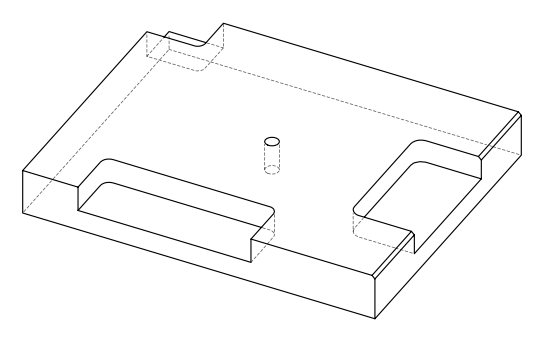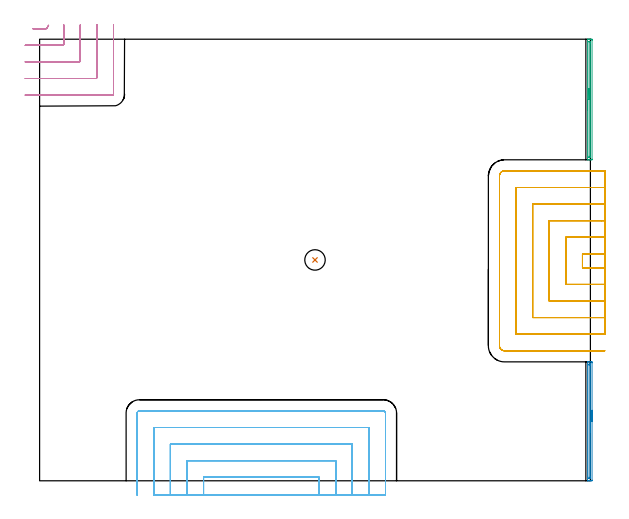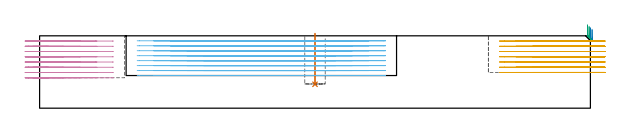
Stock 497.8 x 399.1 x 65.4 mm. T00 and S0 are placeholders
(PLAN: 6 operations, 2 tool changes, 83.4 min)
(1 INDEXABLE_INSERT_DRILL_BLIND_HOLE_FROM_SOLID | STEP1POCKET | NXT0302_008 | 0.18 min | 11689 mm3)
(2 AREA_MILL | FG_CHAMFER_SURFACE | UGT0205_001 | 1.88 min | 929 mm3)
(3 AREA_MILL_1 | FG_CHAMFER_SURFACE_1 | UGT0205_001 | 1.91 min | 1072 mm3)
(4 MILL_CORNER_NOTCH_RECTANGULAR | CORNER_NOTCH_RECTANGULAR | UGT0201_094 | Follow Part, ap 5, ae 75% | 7.49 min | 175063 mm3)
(5 MILL_SLOT | SLOT_PARTIAL_RECTANGULAR | UGT0201_094 | Follow Part, ap 5, ae 75% | 29.82 min | 554181 mm3)
(6 MILL_SLOT_1 | SLOT_PARTIAL_RECTANGULAR_1 | UGT0201_094 | Follow Part, ap 5, ae 75% | 42.16 min | 640158 mm3)
(TOOL NXT0302_008 | Index. Insert Drill 18.5mm [880-D1850L25-05] | D18.5 PA176 FL93 Z2)
(TOOL UGT0205_001 | Chamfer Mill 20 x 3 x 45 deg. | D20 FL50 Z2)
(TOOL UGT0201_094 | End mill 20 mm | D20 FL38 Z4)
(OP 1 INDEXABLE_INSERT_DRILL_BLIND_HOLE_FROM_SOLID)
G17 G21 G94 G90
T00 M6
G54
G17 G0 G90 X248.9 Y199.6 S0 M3
G43 Z75.4 H1
G94 G81 G98 Z21.6 F250. R67.4
G80
M5
M2
(OP 2 AREA_MILL)
G17 G21 G94 G90
T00 M6
G54
G17 G0 G90 X499.3 Y63.75 S1061 M3
G43 Z75.4 H0
Z71.3
G94 G1 Y63.712 Z70.428 F250.
Y63.598 Z69.564
Y63.409 Z68.712
Y63.147 Z67.88
Y62.813 Z67.074
Y62.41 Z66.3
Y61.942 Z65.564
Y61.41 Z64.872
Y60.821 Z64.229
Y60.178 Z63.64
Y59.486 Z63.108
Y58.75 Z62.64
Y57.976 Z62.237
Y57.17 Z61.903
Y56.338 Z61.641
Y55.486 Z61.452
Y54.622 Z61.338
Y53.75 Z61.3
Y0.614
X499.298 Y0.301
X499.293 Y0.01 Z61.303
X498.992 Y0. Z61.603
X498.72 Z61.875
X498.121 Z62.473
X497.576 Z63.02
X497.25 Z63.346
X496.705 Z63.891
X496.379 Z64.216
X495.43 Z65.169
X495.315 Z65.277
X495.299 Y0.001 Z65.293
X495.203 Y0.01 Z65.388
X495.2 Y0.167 Z65.4
Y107.333
X495.202 Y107.49 Z65.388
X495.314 Y107.498 Z65.278
X495.43 Y107.5 Z65.169
X495.726 Z64.873
X496.379 Z64.216
X497.576 Z63.02
X498.121 Z62.473
X498.72 Z61.875
X498.992 Y107.497 Z61.603
X499.293 Y107.49 Z61.303
X499.298 Y107.199 Z61.3
X499.3 Y106.886
Y106.571
Y53.75
X497.886 Z62.714
Y3.293
X497.885 Y2.642 Z62.715
X497.883 Y2.4 Z62.717
X497.879 Y2.075 Z62.721
X497.868 Y2.01 Z62.732
X497.77 Y2.005 Z62.83
X497.639 Y2.001 Z62.961
X497.25 Z63.35
X496.767 Y2.002 Z63.833
X496.649 Y2.007 Z63.951
X496.627 Y2.009 Z63.973
X496.621 Y2.05 Z63.979
X496.618 Y2.155 Z63.982
X496.615 Y2.4 Z63.985
X496.614 Y3.051 Z63.986
Y3.293
Y104.207
X496.615 Y104.858 Z63.985
X496.617 Y105.1 Z63.983
X496.621 Y105.425 Z63.979
X496.632 Y105.49 Z63.968
X496.73 Y105.495 Z63.87
X496.861 Y105.499 Z63.739
X497.25 Z63.35
X497.733 Y105.498 Z62.867
X497.851 Y105.493 Z62.749
X497.874 Y105.491 Z62.726
X497.879 Y105.45 Z62.721
X497.883 Y105.345 Z62.717
X497.885 Y105.1 Z62.715
X497.886 Y104.448 Z62.714
Y104.207
Y53.75
Y52.878 Z62.752
Y52.014 Z62.866
Y51.162 Z63.055
Y50.33 Z63.317
Y49.524 Z63.651
Y48.75 Z64.054
Y48.014 Z64.523
Y47.322 Z65.054
Y46.679 Z65.643
Y46.09 Z66.286
Y45.558 Z66.978
Y45.09 Z67.714
Y44.687 Z68.488
Y44.353 Z69.294
Y44.091 Z70.126
Y43.902 Z70.978
Y43.788 Z71.843
Y43.75 Z72.714
G0 Z75.4
M5
M2
(OP 3 AREA_MILL_1)
G17 G21 G94 G90
T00 M6
G54
G17 G0 G90 X495.2 Y334.6 S1061 M3
G43 Z75.4 H0
G94 G1 Y334.638 Z74.528 F250.
Y334.752 Z73.663
Y334.941 Z72.812
Y335.203 Z71.98
Y335.537 Z71.174
Y335.94 Z70.4
Y336.408 Z69.664
Y336.94 Z68.972
Y337.529 Z68.329
Y338.172 Z67.739
Y338.864 Z67.208
Y339.6 Z66.74
Y340.374 Z66.337
Y341.18 Z66.003
Y342.012 Z65.741
Y342.864 Z65.552
Y343.728 Z65.438
Y344.6 Z65.4
Y398.959
X495.203 Y399.09 Z65.388
X495.296 Y399.098 Z65.296
X495.395 Y399.1 Z65.204
X496.06 Z64.539
X496.697 Z63.902
X497.25 Z63.346
X497.526 Z63.07
X498.121 Z62.476
X498.397 Z62.2
X498.992 Y399.096 Z61.602
X499.292 Y399.09 Z61.303
X499.297 Y398.825 Z61.3
X499.3 Y398.513
Y398.198
Y290.687
X499.297 Y290.375
X499.292 Y290.11 Z61.303
X498.992 Y290.1 Z61.602
X498.397 Z62.2
X498.121 Z62.476
X497.526 Z63.07
X497.25 Z63.346
X496.697 Z63.902
X495.395 Z65.204
X495.297 Z65.295
X495.203 Y290.11 Z65.388
X495.2 Y290.241 Z65.4
Y344.6
X496.614 Z63.986
X496.615 Y396.49 Z63.985
X496.616 Y396.731 Z63.984
X496.62 Y397.055 Z63.98
X496.621 Y397.087 Z63.979
X496.673 Y397.092 Z63.927
X496.769 Y397.097 Z63.831
X496.89 Y397.099 Z63.71
X497.25 Y397.1 Z63.35
X497.762 Y397.098 Z62.838
X497.855 Y397.093 Z62.745
X497.871 Y397.091 Z62.729
X497.879 Y397.063 Z62.721
X497.882 Y396.975 Z62.718
X497.884 Y396.731 Z62.716
X497.886 Y396.081 Z62.714
Y395.84
X497.885 Y292.71 Z62.715
X497.884 Y292.469 Z62.716
X497.88 Y292.145 Z62.72
X497.879 Y292.113 Z62.721
X497.827 Y292.108 Z62.773
X497.731 Y292.103 Z62.869
X497.61 Y292.101 Z62.99
X497.25 Y292.1 Z63.35
X496.738 Y292.102 Z63.862
X496.645 Y292.107 Z63.955
X496.629 Y292.109 Z63.971
X496.621 Y292.137 Z63.979
X496.618 Y292.225 Z63.982
X496.616 Y292.469 Z63.984
X496.614 Y293.119 Z63.986
Y293.36
Y344.6
Y345.472 Z64.024
Y346.337 Z64.138
Y347.188 Z64.327
Y348.02 Z64.589
Y348.826 Z64.923
Y349.6 Z65.326
Y350.336 Z65.794
Y351.028 Z66.325
Y351.671 Z66.915
Y352.26 Z67.558
Y352.792 Z68.25
Y353.26 Z68.986
Y353.663 Z69.76
Y353.997 Z70.566
Y354.259 Z71.398
Y354.448 Z72.249
Y354.562 Z73.114
Y354.6 Z73.986
G0 Z75.4
M5
M2
(OP 4 MILL_CORNER_NOTCH_RECTANGULAR)
G17 G21 G94 G90
T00 M6
G54
G17 G0 G90 X-6.123 Y408.6 S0 M3
G43 Z75.4 H0
Z60.662
G94 G1 X-3.123 F250.
X5.808 F500.
G3 X6.668 Y409.1 R1.
G1 X8.168 Y411.698 F250.
G0 Z75.4
X-13. Y393.6
Z60.662
G1 X-10.
X20.806 F500.
G3 X21.8 Y394.594 R1.
G1 Y409.1
Y412.1 F250.
G0 Z75.4
X-13. Y378.6
Z60.662
G1 X-10.
X35.805 F500.
G3 X36.8 Y379.595 R1.
G1 Y409.1
Y412.1 F250.
G0 Z75.4
X-13. Y363.6
Z60.662
G1 X-10.
X50.805 F500.
G3 X51.8 Y364.595 R1.
G1 Y409.1
Y412.1 F250.
G0 Z75.4
X-13. Y348.6
Z60.662
G1 X-10.
X65.8 F500.
G3 X66.8 Y349.6 R1.
G1 Y409.1
Y412.1 F250.
G0 Z75.4
X-6.123 Y408.6
Z55.925
G1 X-3.123
X5.808 F500.
G3 X6.668 Y409.1 R1.
G1 X8.168 Y411.698 F250.
G0 Z75.4
X-13. Y393.6
Z55.925
G1 X-10.
X20.806 F500.
G3 X21.8 Y394.594 R1.
G1 Y409.1
Y412.1 F250.
G0 Z75.4
X-13. Y378.6
Z55.925
G1 X-10.
X35.805 F500.
G3 X36.8 Y379.595 R1.
G1 Y409.1
Y412.1 F250.
G0 Z75.4
X-13. Y363.6
Z55.925
G1 X-10.
X50.805 F500.
G3 X51.8 Y364.595 R1.
G1 Y409.1
Y412.1 F250.
G0 Z75.4
X-13. Y348.6
Z55.925
G1 X-10.
X65.8 F500.
G3 X66.8 Y349.6 R1.
G1 Y409.1
Y412.1 F250.
G0 Z75.4
X-6.123 Y408.6
Z51.187
G1 X-3.123
X5.808 F500.
G3 X6.668 Y409.1 R1.
G1 X8.168 Y411.698 F250.
G0 Z75.4
X-13. Y393.6
Z51.187
G1 X-10.
X20.806 F500.
G3 X21.8 Y394.594 R1.
G1 Y409.1
Y412.1 F250.
G0 Z75.4
X-13. Y378.6
Z51.187
G1 X-10.
X35.805 F500.
G3 X36.8 Y379.595 R1.
G1 Y409.1
Y412.1 F250.
G0 Z75.4
X-13. Y363.6
Z51.187
G1 X-10.
X50.805 F500.
G3 X51.8 Y364.595 R1.
G1 Y409.1
Y412.1 F250.
G0 Z75.4
X-13. Y348.6
Z51.187
G1 X-10.
X65.8 F500.
G3 X66.8 Y349.6 R1.
G1 Y409.1
Y412.1 F250.
G0 Z75.4
X-6.123 Y408.6
Z46.45
G1 X-3.123
X5.808 F500.
G3 X6.668 Y409.1 R1.
G1 X8.168 Y411.698 F250.
G0 Z75.4
X-13. Y393.6
Z46.45
G1 X-10.
X20.806 F500.
G3 X21.8 Y394.594 R1.
G1 Y409.1
Y412.1 F250.
G0 Z75.4
X-13. Y378.6
Z46.45
G1 X-10.
X35.805 F500.
G3 X36.8 Y379.595 R1.
G1 Y409.1
Y412.1 F250.
G0 Z75.4
X-13. Y363.6
Z46.45
G1 X-10.
X50.805 F500.
G3 X51.8 Y364.595 R1.
G1 Y409.1
Y412.1 F250.
G0 Z75.4
X-13. Y348.6
Z46.45
G1 X-10.
X65.8 F500.
G3 X66.8 Y349.6 R1.
G1 Y409.1
Y412.1 F250.
G0 Z75.4
X-6.123 Y408.6
Z41.712
G1 X-3.123
X5.808 F500.
G3 X6.668 Y409.1 R1.
G1 X8.168 Y411.698 F250.
G0 Z75.4
X-13. Y393.6
Z41.712
G1 X-10.
X20.806 F500.
G3 X21.8 Y394.594 R1.
G1 Y409.1
Y412.1 F250.
G0 Z75.4
X-13. Y378.6
Z41.712
G1 X-10.
X35.805 F500.
G3 X36.8 Y379.595 R1.
G1 Y409.1
Y412.1 F250.
G0 Z75.4
X-13. Y363.6
Z41.712
G1 X-10.
X50.805 F500.
G3 X51.8 Y364.595 R1.
G1 Y409.1
Y412.1 F250.
G0 Z75.4
X-13. Y348.6
Z41.712
G1 X-10.
X65.8 F500.
G3 X66.8 Y349.6 R1.
G1 Y409.1
Y412.1 F250.
G0 Z75.4
X-6.123 Y408.6
Z36.975
G1 X-3.123
X5.808 F500.
G3 X6.668 Y409.1 R1.
G1 X8.168 Y411.698 F250.
G0 Z75.4
X-13. Y393.6
Z36.975
G1 X-10.
X20.806 F500.
G3 X21.8 Y394.594 R1.
G1 Y409.1
Y412.1 F250.
G0 Z75.4
X-13. Y378.6
Z36.975
G1 X-10.
X35.805 F500.
G3 X36.8 Y379.595 R1.
G1 Y409.1
Y412.1 F250.
G0 Z75.4
X-13. Y363.6
Z36.975
G1 X-10.
X50.805 F500.
G3 X51.8 Y364.595 R1.
G1 Y409.1
Y412.1 F250.
G0 Z75.4
X-13. Y348.6
Z36.975
G1 X-10.
X65.8 F500.
G3 X66.8 Y349.6 R1.
G1 Y409.1
Y412.1 F250.
G0 Z75.4
X-6.123 Y408.6
Z32.237
G1 X-3.123
X5.808 F500.
G3 X6.668 Y409.1 R1.
G1 X8.168 Y411.698 F250.
G0 Z75.4
X-13. Y393.6
Z32.237
G1 X-10.
X20.806 F500.
G3 X21.8 Y394.594 R1.
G1 Y409.1
Y412.1 F250.
G0 Z75.4
X-13. Y378.6
Z32.237
G1 X-10.
X35.805 F500.
G3 X36.8 Y379.595 R1.
G1 Y409.1
Y412.1 F250.
G0 Z75.4
X-13. Y363.6
Z32.237
G1 X-10.
X50.805 F500.
G3 X51.8 Y364.595 R1.
G1 Y409.1
Y412.1 F250.
G0 Z75.4
X-13. Y348.6
Z32.237
G1 X-10.
X65.8 F500.
G3 X66.8 Y349.6 R1.
G1 Y409.1
Y412.1 F250.
G0 Z75.4
X-6.123 Y408.6
Z27.5
G1 X-3.123
X5.808 F500.
G3 X6.668 Y409.1 R1.
G1 X8.168 Y411.698 F250.
G0 Z75.4
X-13. Y393.6
Z27.5
G1 X-10.
X20.806 F500.
G3 X21.8 Y394.594 R1.
G1 Y409.1
Y412.1 F250.
G0 Z75.4
X-13. Y378.6
Z27.5
G1 X-10.
X35.805 F500.
G3 X36.8 Y379.595 R1.
G1 Y409.1
Y412.1 F250.
G0 Z75.4
X-13. Y363.6
Z27.5
G1 X-10.
X50.805 F500.
G3 X51.8 Y364.595 R1.
G1 Y409.1
Y412.1 F250.
G0 Z75.4
X-13. Y348.6
Z27.5
G1 X-10.
X65.8 F500.
G3 X66.8 Y349.6 R1.
G1 Y409.1
Y412.1 F250.
G0 Z75.4
M5
M2
(OP 5 MILL_SLOT)
G17 G21 G94 G90
T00 M6
G54
G17 G0 G90 X510.8 Y205.1 S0 M3
G43 Z75.4 H0
Z60.671
G94 G1 X507.8 F250.
X490.6 F500.
Y192.5
X507.8
X510.8 F250.
Y220.1
X507.8
X475.6 F500.
Y177.5
X507.8
X510.8 F250.
Y235.1
X507.8
X460.6 F500.
Y162.5
X507.8
X510.8 F250.
Y250.1
X507.8
X445.6 F500.
Y147.5
X507.8
X510.8 F250.
Y265.1
X507.8
X430.6 F500.
Y132.5
X507.8
X510.8 F250.
Y280.1
X507.8
X420.2 F500.
G3 X415.6 Y275.5 R4.6
G1 Y122.1
G3 X420.2 Y117.5 R4.6
G1 X507.8
X510.8 F250.
G0 Y205.1 Z55.943
G1 X507.8
X490.6 F500.
Y192.5
X507.8
X510.8 F250.
Y220.1
X507.8
X475.6 F500.
Y177.5
X507.8
X510.8 F250.
Y235.1
X507.8
X460.6 F500.
Y162.5
X507.8
X510.8 F250.
Y250.1
X507.8
X445.6 F500.
Y147.5
X507.8
X510.8 F250.
Y265.1
X507.8
X430.6 F500.
Y132.5
X507.8
X510.8 F250.
Y280.1
X507.8
X420.2 F500.
G3 X415.6 Y275.5 R4.6
G1 Y122.1
G3 X420.2 Y117.5 R4.6
G1 X507.8
X510.8 F250.
G0 Y205.1 Z51.214
G1 X507.8
X490.6 F500.
Y192.5
X507.8
X510.8 F250.
Y220.1
X507.8
X475.6 F500.
Y177.5
X507.8
X510.8 F250.
Y235.1
X507.8
X460.6 F500.
Y162.5
X507.8
X510.8 F250.
Y250.1
X507.8
X445.6 F500.
Y147.5
X507.8
X510.8 F250.
Y265.1
X507.8
X430.6 F500.
Y132.5
X507.8
X510.8 F250.
Y280.1
X507.8
X420.2 F500.
G3 X415.6 Y275.5 R4.6
G1 Y122.1
G3 X420.2 Y117.5 R4.6
G1 X507.8
X510.8 F250.
G0 Y205.1 Z46.486
G1 X507.8
X490.6 F500.
Y192.5
X507.8
X510.8 F250.
Y220.1
X507.8
X475.6 F500.
Y177.5
X507.8
X510.8 F250.
Y235.1
X507.8
X460.6 F500.
Y162.5
X507.8
X510.8 F250.
Y250.1
X507.8
X445.6 F500.
Y147.5
X507.8
X510.8 F250.
Y265.1
X507.8
X430.6 F500.
Y132.5
X507.8
X510.8 F250.
Y280.1
X507.8
X420.2 F500.
G3 X415.6 Y275.5 R4.6
G1 Y122.1
G3 X420.2 Y117.5 R4.6
G1 X507.8
X510.8 F250.
G0 Y205.1 Z41.757
G1 X507.8
X490.6 F500.
Y192.5
X507.8
X510.8 F250.
Y220.1
X507.8
X475.6 F500.
Y177.5
X507.8
X510.8 F250.
Y235.1
X507.8
X460.6 F500.
Y162.5
X507.8
X510.8 F250.
Y250.1
X507.8
X445.6 F500.
Y147.5
X507.8
X510.8 F250.
Y265.1
X507.8
X430.6 F500.
Y132.5
X507.8
X510.8 F250.
Y280.1
X507.8
X420.2 F500.
G3 X415.6 Y275.5 R4.6
G1 Y122.1
G3 X420.2 Y117.5 R4.6
G1 X507.8
X510.8 F250.
G0 Y205.1 Z37.029
G1 X507.8
X490.6 F500.
Y192.5
X507.8
X510.8 F250.
Y220.1
X507.8
X475.6 F500.
Y177.5
X507.8
X510.8 F250.
Y235.1
X507.8
X460.6 F500.
Y162.5
X507.8
X510.8 F250.
Y250.1
X507.8
X445.6 F500.
Y147.5
X507.8
X510.8 F250.
Y265.1
X507.8
X430.6 F500.
Y132.5
X507.8
X510.8 F250.
Y280.1
X507.8
X420.2 F500.
G3 X415.6 Y275.5 R4.6
G1 Y122.1
G3 X420.2 Y117.5 R4.6
G1 X507.8
X510.8 F250.
G0 Y205.1 Z32.3
G1 X507.8
X490.6 F500.
Y192.5
X507.8
X510.8 F250.
Y220.1
X507.8
X475.6 F500.
Y177.5
X507.8
X510.8 F250.
Y235.1
X507.8
X460.6 F500.
Y162.5
X507.8
X510.8 F250.
Y250.1
X507.8
X445.6 F500.
Y147.5
X507.8
X510.8 F250.
Y265.1
X507.8
X430.6 F500.
Y132.5
X507.8
X510.8 F250.
Y280.1
X507.8
X420.2 F500.
G3 X415.6 Y275.5 R4.6
G1 Y122.1
G3 X420.2 Y117.5 R4.6
G1 X507.8
X510.8 F250.
G0 Z75.4
M5
M2
(OP 6 MILL_SLOT_1)
G17 G21 G94 G90
T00 M6
G54
G17 G0 G90 X252.6 Y-13. S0 M3
G43 Z75.4 H0
Z60.912
G94 G1 Y-10. F250.
Y3.2 F500.
X148.2
Y-10.
Y-13. F250.
X267.6
Y-10.
Y18.2 F500.
X133.2
Y-10.
Y-13. F250.
X282.6
Y-10.
Y33.2 F500.
X118.2
Y-10.
Y-13. F250.
X297.6
Y-10.
Y48.2 F500.
X103.2
Y-10.
Y-13. F250.
X312.6
Y-10.
Y61.2 F500.
G3 X310.6 Y63.2 R2.
G1 X90.2
G3 X88.2 Y61.2 R2.
G1 Y-10.
Y-13. F250.
G0 X252.6 Z56.425
G1 Y-10.
Y3.2 F500.
X148.2
Y-10.
Y-13. F250.
X267.6
Y-10.
Y18.2 F500.
X133.2
Y-10.
Y-13. F250.
X282.6
Y-10.
Y33.2 F500.
X118.2
Y-10.
Y-13. F250.
X297.6
Y-10.
Y48.2 F500.
X103.2
Y-10.
Y-13. F250.
X312.6
Y-10.
Y61.2 F500.
G3 X310.6 Y63.2 R2.
G1 X90.2
G3 X88.2 Y61.2 R2.
G1 Y-10.
Y-13. F250.
G0 X252.6 Z51.937
G1 Y-10.
Y3.2 F500.
X148.2
Y-10.
Y-13. F250.
X267.6
Y-10.
Y18.2 F500.
X133.2
Y-10.
Y-13. F250.
X282.6
Y-10.
Y33.2 F500.
X118.2
Y-10.
Y-13. F250.
X297.6
Y-10.
Y48.2 F500.
X103.2
Y-10.
Y-13. F250.
X312.6
Y-10.
Y61.2 F500.
G3 X310.6 Y63.2 R2.
G1 X90.2
G3 X88.2 Y61.2 R2.
G1 Y-10.
Y-13. F250.
G0 X252.6 Z47.45
G1 Y-10.
Y3.2 F500.
X148.2
Y-10.
Y-13. F250.
X267.6
Y-10.
Y18.2 F500.
X133.2
Y-10.
Y-13. F250.
X282.6
Y-10.
Y33.2 F500.
X118.2
Y-10.
Y-13. F250.
X297.6
Y-10.
Y48.2 F500.
X103.2
Y-10.
Y-13. F250.
X312.6
Y-10.
Y61.2 F500.
G3 X310.6 Y63.2 R2.
G1 X90.2
G3 X88.2 Y61.2 R2.
G1 Y-10.
Y-13. F250.
G0 X252.6 Z42.962
G1 Y-10.
Y3.2 F500.
X148.2
Y-10.
Y-13. F250.
X267.6
Y-10.
Y18.2 F500.
X133.2
Y-10.
Y-13. F250.
X282.6
Y-10.
Y33.2 F500.
X118.2
Y-10.
Y-13. F250.
X297.6
Y-10.
Y48.2 F500.
X103.2
Y-10.
Y-13. F250.
X312.6
Y-10.
Y61.2 F500.
G3 X310.6 Y63.2 R2.
G1 X90.2
G3 X88.2 Y61.2 R2.
G1 Y-10.
Y-13. F250.
G0 X252.6 Z38.475
G1 Y-10.
Y3.2 F500.
X148.2
Y-10.
Y-13. F250.
X267.6
Y-10.
Y18.2 F500.
X133.2
Y-10.
Y-13. F250.
X282.6
Y-10.
Y33.2 F500.
X118.2
Y-10.
Y-13. F250.
X297.6
Y-10.
Y48.2 F500.
X103.2
Y-10.
Y-13. F250.
X312.6
Y-10.
Y61.2 F500.
G3 X310.6 Y63.2 R2.
G1 X90.2
G3 X88.2 Y61.2 R2.
G1 Y-10.
Y-13. F250.
G0 X252.6 Z33.987
G1 Y-10.
Y3.2 F500.
X148.2
Y-10.
Y-13. F250.
X267.6
Y-10.
Y18.2 F500.
X133.2
Y-10.
Y-13. F250.
X282.6
Y-10.
Y33.2 F500.
X118.2
Y-10.
Y-13. F250.
X297.6
Y-10.
Y48.2 F500.
X103.2
Y-10.
Y-13. F250.
X312.6
Y-10.
Y61.2 F500.
G3 X310.6 Y63.2 R2.
G1 X90.2
G3 X88.2 Y61.2 R2.
G1 Y-10.
Y-13. F250.
G0 X252.6 Z29.5
G1 Y-10.
Y3.2 F500.
X148.2
Y-10.
Y-13. F250.
X267.6
Y-10.
Y18.2 F500.
X133.2
Y-10.
Y-13. F250.
X282.6
Y-10.
Y33.2 F500.
X118.2
Y-10.
Y-13. F250.
X297.6
Y-10.
Y48.2 F500.
X103.2
Y-10.
Y-13. F250.
X312.6
Y-10.
Y61.2 F500.
G3 X310.6 Y63.2 R2.
G1 X90.2
G3 X88.2 Y61.2 R2.
G1 Y-10.
Y-13. F250.
G0 Z75.4
M5
M2
